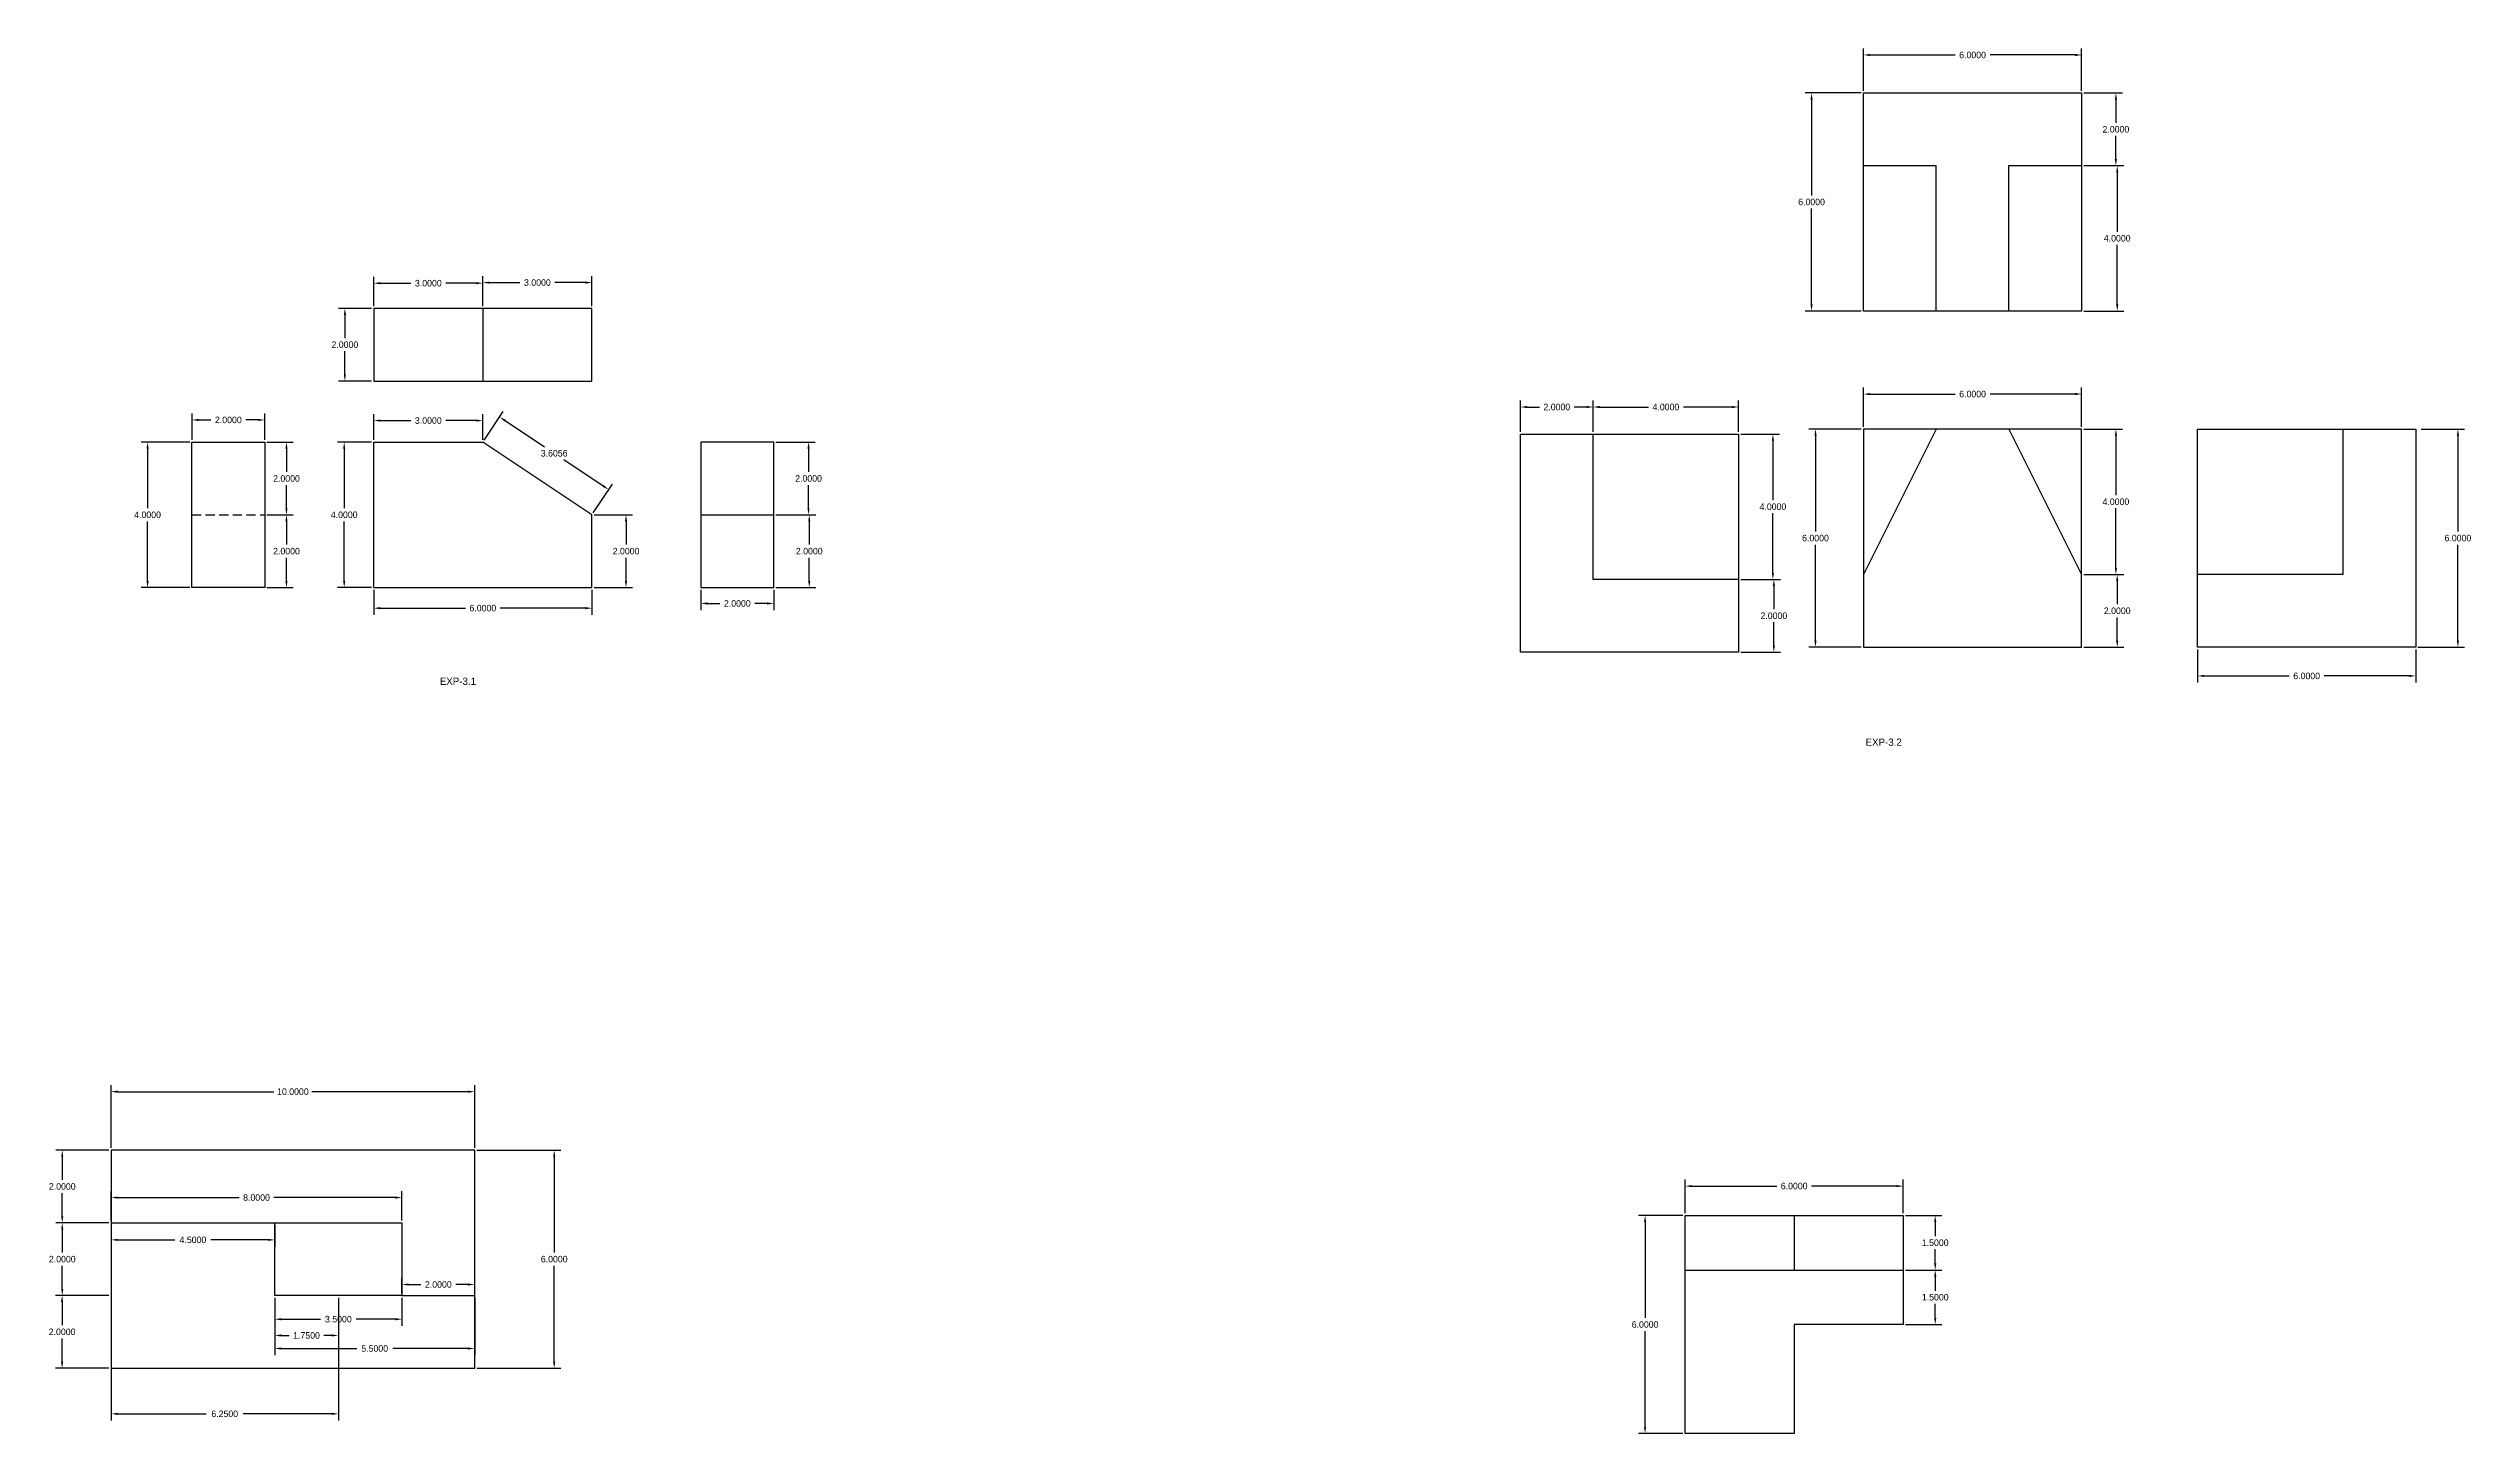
# Model space of a CAD drawing. Header units: inches. Extents: x 42.3 to 120.2, y -48.5 to 33.7.
# Drawn here: x 53.5 to 120.2, y -4.4 to 33.7 of the extents above; entities that cross this region are included whole.
import ezdxf

# ---------------------------------------------------------------- set-up
doc = ezdxf.new("R2010")
doc.units = ezdxf.units.IN
doc.header["$MEASUREMENT"] = 0
doc.linetypes.add('HIDDEN', pattern=[0.375, 0.25, -0.125])
doc.dimstyles.get("Standard").update_dxf_attribs({"dimtxt": 0.18, "dimasz": 0.18, "dimexe": 0.18, "dimexo": 0.0625, "dimgap": 0.09, "dimtad": 0, "dimtih": 1, "dimtoh": 1, "dimdec": 4, "dimzin": 0, "dimdsep": 46, "dimtxsty": 'Standard', "dimcen": 0.09, "dimadec": 0, "dimazin": 0, "dimtfac": 1, "dimtdec": 4, "dimtofl": 0, "dimtmove": 0, "dimatfit": 3, "dimfxl": 1, "dimtolj": 1, "dimtzin": 0, "dimarcsym": 0})

# ---------------------------------------------------------------- blocks, each defined once
blk = doc.blocks.new('*D1')
at = {"color": 0, "lineweight": -2}
for p, q in [((62.449, 18.826), (62.449, 18.14)), ((68.449, 18.826), (68.449, 18.14)), ((62.629, 18.32), (64.969, 18.32)), ((68.269, 18.32), (65.929, 18.32))]:
    blk.add_line(p, q, dxfattribs=at)
at = {"color": 0}
for points in [[(62.629, 18.35), (62.629, 18.29), (62.449, 18.32)], [(68.269, 18.35), (68.269, 18.29), (68.449, 18.32)]]:
    blk.add_solid(points, dxfattribs=at)
at = {"layer": 'Defpoints', "color": 0}
for p in [(62.449, 18.888), (68.449, 18.888), (68.449, 18.32)]:
    blk.add_point(p, dxfattribs=at)
at = {"color": 0, "insert": (65.449, 18.32), "char_height": 0.18, "attachment_point": 5}
blk.add_mtext('\\A1;6.0000', dxfattribs=at)
blk = doc.blocks.new('*D2')
at = {"color": 0, "lineweight": -2}
for p, q in [((62.386, 22.888), (61.455, 22.888)), ((61.635, 22.708), (61.635, 21.068)), ((61.635, 19.068), (61.635, 20.708)), ((62.386, 18.888), (61.455, 18.888))]:
    blk.add_line(p, q, dxfattribs=at)
at = {"color": 0}
for points in [[(61.605, 22.708), (61.665, 22.708), (61.635, 22.888)], [(61.605, 19.068), (61.665, 19.068), (61.635, 18.888)]]:
    blk.add_solid(points, dxfattribs=at)
at = {"layer": 'Defpoints', "color": 0}
for p in [(62.449, 22.888), (61.635, 18.888), (62.449, 18.888)]:
    blk.add_point(p, dxfattribs=at)
at = {"color": 0, "insert": (61.635, 20.888), "char_height": 0.18, "attachment_point": 5}
blk.add_mtext('\\A1;4.0000', dxfattribs=at)
blk = doc.blocks.new('*D3')
at = {"color": 0, "lineweight": -2}
for p, q in [((73.511, 22.888), (74.588, 22.888)), ((74.408, 22.708), (74.408, 22.068)), ((74.408, 21.068), (74.408, 21.708)), ((73.511, 20.888), (74.588, 20.888))]:
    blk.add_line(p, q, dxfattribs=at)
at = {"color": 0}
for points in [[(74.378, 22.708), (74.438, 22.708), (74.408, 22.888)], [(74.378, 21.068), (74.438, 21.068), (74.408, 20.888)]]:
    blk.add_solid(points, dxfattribs=at)
at = {"layer": 'Defpoints', "color": 0}
for p in [(73.449, 22.888), (73.449, 20.888), (74.408, 20.888)]:
    blk.add_point(p, dxfattribs=at)
at = {"color": 0, "insert": (74.408, 21.888), "char_height": 0.18, "attachment_point": 5}
blk.add_mtext('\\A1;2.0000', dxfattribs=at)
blk = doc.blocks.new('*D4')
at = {"color": 0, "lineweight": -2}
for p, q in [((73.511, 20.888), (74.607, 20.888)), ((74.427, 20.708), (74.427, 20.068)), ((74.427, 19.068), (74.427, 19.708)), ((73.511, 18.888), (74.607, 18.888))]:
    blk.add_line(p, q, dxfattribs=at)
at = {"color": 0}
for points in [[(74.397, 20.708), (74.457, 20.708), (74.427, 20.888)], [(74.397, 19.068), (74.457, 19.068), (74.427, 18.888)]]:
    blk.add_solid(points, dxfattribs=at)
at = {"layer": 'Defpoints', "color": 0}
for p in [(73.449, 20.888), (73.449, 18.888), (74.427, 18.888)]:
    blk.add_point(p, dxfattribs=at)
at = {"color": 0, "insert": (74.427, 19.888), "char_height": 0.18, "attachment_point": 5}
blk.add_mtext('\\A1;2.0000', dxfattribs=at)
blk = doc.blocks.new('*D5')
at = {"color": 0, "lineweight": -2}
for p, q in [((71.449, 18.826), (71.449, 18.269)), ((73.449, 18.826), (73.449, 18.269)), ((71.629, 18.449), (71.969, 18.449)), ((73.269, 18.449), (72.929, 18.449))]:
    blk.add_line(p, q, dxfattribs=at)
at = {"color": 0}
for points in [[(71.629, 18.479), (71.629, 18.419), (71.449, 18.449)], [(73.269, 18.479), (73.269, 18.419), (73.449, 18.449)]]:
    blk.add_solid(points, dxfattribs=at)
at = {"layer": 'Defpoints', "color": 0}
for p in [(71.449, 18.888), (73.449, 18.888), (73.449, 18.449)]:
    blk.add_point(p, dxfattribs=at)
at = {"color": 0, "insert": (72.449, 18.449), "char_height": 0.18, "attachment_point": 5}
blk.add_mtext('\\A1;2.0000', dxfattribs=at)
blk = doc.blocks.new('*D6')
at = {"color": 0, "lineweight": -2}
for p, q in [((62.449, 22.951), (62.449, 23.661)), ((62.629, 23.481), (63.469, 23.481)), ((65.269, 23.481), (64.429, 23.481)), ((65.449, 22.951), (65.449, 23.661))]:
    blk.add_line(p, q, dxfattribs=at)
at = {"color": 0}
for points in [[(62.629, 23.511), (62.629, 23.451), (62.449, 23.481)], [(65.269, 23.511), (65.269, 23.451), (65.449, 23.481)]]:
    blk.add_solid(points, dxfattribs=at)
at = {"layer": 'Defpoints', "color": 0}
for p in [(65.449, 23.481), (62.449, 22.888), (65.449, 22.888)]:
    blk.add_point(p, dxfattribs=at)
at = {"color": 0, "insert": (63.949, 23.481), "char_height": 0.18, "attachment_point": 5}
blk.add_mtext('\\A1;3.0000', dxfattribs=at)
blk = doc.blocks.new('*D7')
at = {"color": 0, "lineweight": -2}
for p, q in [((68.511, 20.888), (69.568, 20.888)), ((69.388, 20.708), (69.388, 20.068)), ((69.388, 19.068), (69.388, 19.708)), ((68.511, 18.888), (69.568, 18.888))]:
    blk.add_line(p, q, dxfattribs=at)
at = {"color": 0}
for points in [[(69.358, 20.708), (69.418, 20.708), (69.388, 20.888)], [(69.358, 19.068), (69.418, 19.068), (69.388, 18.888)]]:
    blk.add_solid(points, dxfattribs=at)
at = {"layer": 'Defpoints', "color": 0}
for p in [(68.449, 20.888), (68.449, 18.888), (69.388, 18.888)]:
    blk.add_point(p, dxfattribs=at)
at = {"color": 0, "insert": (69.388, 19.888), "char_height": 0.18, "attachment_point": 5}
blk.add_mtext('\\A1;2.0000', dxfattribs=at)
blk = doc.blocks.new('*D8')
at = {"color": 0, "lineweight": -2}
for p, q in [((62.449, 26.632), (62.449, 27.441)), ((65.449, 26.632), (65.449, 27.441)), ((62.629, 27.261), (63.469, 27.261)), ((65.269, 27.261), (64.429, 27.261))]:
    blk.add_line(p, q, dxfattribs=at)
at = {"color": 0}
for points in [[(62.629, 27.291), (62.629, 27.231), (62.449, 27.261)], [(65.269, 27.291), (65.269, 27.231), (65.449, 27.261)]]:
    blk.add_solid(points, dxfattribs=at)
at = {"layer": 'Defpoints', "color": 0}
for p in [(65.449, 27.261), (62.449, 26.569), (65.449, 26.569)]:
    blk.add_point(p, dxfattribs=at)
at = {"color": 0, "insert": (63.949, 27.261), "char_height": 0.18, "attachment_point": 5}
blk.add_mtext('\\A1;3.0000', dxfattribs=at)
blk = doc.blocks.new('*D9')
at = {"color": 0, "lineweight": -2}
for p, q in [((65.449, 26.632), (65.449, 27.459)), ((68.449, 26.632), (68.449, 27.459)), ((65.629, 27.279), (66.469, 27.279)), ((68.269, 27.279), (67.429, 27.279))]:
    blk.add_line(p, q, dxfattribs=at)
at = {"color": 0}
for points in [[(65.629, 27.309), (65.629, 27.249), (65.449, 27.279)], [(68.269, 27.309), (68.269, 27.249), (68.449, 27.279)]]:
    blk.add_solid(points, dxfattribs=at)
at = {"layer": 'Defpoints', "color": 0}
for p in [(68.449, 27.279), (65.449, 26.569), (68.449, 26.569)]:
    blk.add_point(p, dxfattribs=at)
at = {"color": 0, "insert": (66.949, 27.279), "char_height": 0.18, "attachment_point": 5}
blk.add_mtext('\\A1;3.0000', dxfattribs=at)
blk = doc.blocks.new('*D10')
at = {"color": 0, "lineweight": -2}
for p, q in [((62.386, 26.569), (61.474, 26.569)), ((61.654, 26.389), (61.654, 25.749)), ((61.654, 24.749), (61.654, 25.389)), ((62.386, 24.569), (61.474, 24.569))]:
    blk.add_line(p, q, dxfattribs=at)
at = {"color": 0}
for points in [[(61.624, 26.389), (61.684, 26.389), (61.654, 26.569)], [(61.624, 24.749), (61.684, 24.749), (61.654, 24.569)]]:
    blk.add_solid(points, dxfattribs=at)
at = {"layer": 'Defpoints', "color": 0}
for p in [(62.449, 26.569), (61.654, 24.569), (62.449, 24.569)]:
    blk.add_point(p, dxfattribs=at)
at = {"color": 0, "insert": (61.654, 25.569), "char_height": 0.18, "attachment_point": 5}
blk.add_mtext('\\A1;2.0000', dxfattribs=at)
blk = doc.blocks.new('*D11')
at = {"color": 0, "lineweight": -2}
for p, q in [((57.449, 22.951), (57.449, 23.679)), ((57.629, 23.499), (57.969, 23.499)), ((59.269, 23.499), (58.929, 23.499)), ((59.449, 22.951), (59.449, 23.679))]:
    blk.add_line(p, q, dxfattribs=at)
at = {"color": 0}
for points in [[(57.629, 23.529), (57.629, 23.469), (57.449, 23.499)], [(59.269, 23.529), (59.269, 23.469), (59.449, 23.499)]]:
    blk.add_solid(points, dxfattribs=at)
at = {"layer": 'Defpoints', "color": 0}
for p in [(59.449, 23.499), (57.449, 22.888), (59.449, 22.888)]:
    blk.add_point(p, dxfattribs=at)
at = {"color": 0, "insert": (58.449, 23.499), "char_height": 0.18, "attachment_point": 5}
blk.add_mtext('\\A1;2.0000', dxfattribs=at)
blk = doc.blocks.new('*D12')
at = {"color": 0, "lineweight": -2}
for p, q in [((57.386, 22.888), (56.047, 22.888)), ((56.227, 22.708), (56.227, 21.068)), ((56.227, 19.068), (56.227, 20.708)), ((57.386, 18.888), (56.047, 18.888))]:
    blk.add_line(p, q, dxfattribs=at)
at = {"color": 0}
for points in [[(56.197, 22.708), (56.257, 22.708), (56.227, 22.888)], [(56.197, 19.068), (56.257, 19.068), (56.227, 18.888)]]:
    blk.add_solid(points, dxfattribs=at)
at = {"layer": 'Defpoints', "color": 0}
for p in [(57.449, 22.888), (56.227, 18.888), (57.449, 18.888)]:
    blk.add_point(p, dxfattribs=at)
at = {"color": 0, "insert": (56.227, 20.888), "char_height": 0.18, "attachment_point": 5}
blk.add_mtext('\\A1;4.0000', dxfattribs=at)
blk = doc.blocks.new('*D13')
at = {"color": 0, "lineweight": -2}
for p, q in [((59.511, 22.888), (60.228, 22.888)), ((60.048, 22.708), (60.048, 22.068)), ((60.048, 21.068), (60.048, 21.708)), ((59.511, 20.888), (60.228, 20.888))]:
    blk.add_line(p, q, dxfattribs=at)
at = {"color": 0}
for points in [[(60.018, 22.708), (60.078, 22.708), (60.048, 22.888)], [(60.018, 21.068), (60.078, 21.068), (60.048, 20.888)]]:
    blk.add_solid(points, dxfattribs=at)
at = {"layer": 'Defpoints', "color": 0}
for p in [(59.449, 22.888), (59.449, 20.888), (60.048, 20.888)]:
    blk.add_point(p, dxfattribs=at)
at = {"color": 0, "insert": (60.048, 21.888), "char_height": 0.18, "attachment_point": 5}
blk.add_mtext('\\A1;2.0000', dxfattribs=at)
blk = doc.blocks.new('*D14')
at = {"color": 0, "lineweight": -2}
for p, q in [((59.511, 20.888), (60.228, 20.888)), ((60.048, 20.708), (60.048, 20.068)), ((60.048, 19.068), (60.048, 19.708)), ((59.511, 18.888), (60.228, 18.888))]:
    blk.add_line(p, q, dxfattribs=at)
at = {"color": 0}
for points in [[(60.018, 20.708), (60.078, 20.708), (60.048, 20.888)], [(60.018, 19.068), (60.078, 19.068), (60.048, 18.888)]]:
    blk.add_solid(points, dxfattribs=at)
at = {"layer": 'Defpoints', "color": 0}
for p in [(59.449, 20.888), (59.449, 18.888), (60.048, 18.888)]:
    blk.add_point(p, dxfattribs=at)
at = {"color": 0, "insert": (60.048, 19.888), "char_height": 0.18, "attachment_point": 5}
blk.add_mtext('\\A1;2.0000', dxfattribs=at)
blk = doc.blocks.new('*D15')
at = {"color": 0, "lineweight": -2}
for p, q in [((103.426, 23.31), (103.426, 24.391)), ((103.606, 24.211), (105.946, 24.211)), ((109.246, 24.211), (106.906, 24.211)), ((109.426, 23.31), (109.426, 24.391))]:
    blk.add_line(p, q, dxfattribs=at)
at = {"color": 0}
for points in [[(103.606, 24.241), (103.606, 24.181), (103.426, 24.211)], [(109.246, 24.241), (109.246, 24.181), (109.426, 24.211)]]:
    blk.add_solid(points, dxfattribs=at)
at = {"layer": 'Defpoints', "color": 0}
for p in [(109.426, 24.211), (103.426, 23.247), (109.426, 23.247)]:
    blk.add_point(p, dxfattribs=at)
at = {"color": 0, "insert": (106.426, 24.211), "char_height": 0.18, "attachment_point": 5}
blk.add_mtext('\\A1;6.0000', dxfattribs=at)
blk = doc.blocks.new('*D16')
at = {"color": 0, "lineweight": -2}
for p, q in [((103.364, 23.247), (101.925, 23.247)), ((102.105, 23.067), (102.105, 20.427)), ((102.105, 17.427), (102.105, 20.067)), ((103.364, 17.247), (101.925, 17.247))]:
    blk.add_line(p, q, dxfattribs=at)
at = {"color": 0}
for points in [[(102.075, 23.067), (102.135, 23.067), (102.105, 23.247)], [(102.075, 17.427), (102.135, 17.427), (102.105, 17.247)]]:
    blk.add_solid(points, dxfattribs=at)
at = {"layer": 'Defpoints', "color": 0}
for p in [(103.426, 23.247), (102.105, 17.247), (103.426, 17.247)]:
    blk.add_point(p, dxfattribs=at)
at = {"color": 0, "insert": (102.105, 20.247), "char_height": 0.18, "attachment_point": 5}
blk.add_mtext('\\A1;6.0000', dxfattribs=at)
blk = doc.blocks.new('*D17')
at = {"color": 0, "lineweight": -2}
for p, q in [((109.489, 23.247), (110.548, 23.247)), ((110.368, 23.067), (110.368, 21.427)), ((110.368, 19.427), (110.368, 21.067)), ((109.489, 19.247), (110.548, 19.247))]:
    blk.add_line(p, q, dxfattribs=at)
at = {"color": 0}
for points in [[(110.338, 23.067), (110.398, 23.067), (110.368, 23.247)], [(110.338, 19.427), (110.398, 19.427), (110.368, 19.247)]]:
    blk.add_solid(points, dxfattribs=at)
at = {"layer": 'Defpoints', "color": 0}
for p in [(109.426, 23.247), (109.426, 19.247), (110.368, 19.247)]:
    blk.add_point(p, dxfattribs=at)
at = {"color": 0, "insert": (110.368, 21.247), "char_height": 0.18, "attachment_point": 5}
blk.add_mtext('\\A1;4.0000', dxfattribs=at)
blk = doc.blocks.new('*D18')
at = {"color": 0, "lineweight": -2}
for p, q in [((109.489, 19.247), (110.584, 19.247)), ((110.404, 19.067), (110.404, 18.427)), ((110.404, 17.427), (110.404, 18.067)), ((109.489, 17.247), (110.584, 17.247))]:
    blk.add_line(p, q, dxfattribs=at)
at = {"color": 0}
for points in [[(110.374, 19.067), (110.434, 19.067), (110.404, 19.247)], [(110.374, 17.427), (110.434, 17.427), (110.404, 17.247)]]:
    blk.add_solid(points, dxfattribs=at)
at = {"layer": 'Defpoints', "color": 0}
for p in [(109.426, 19.247), (109.426, 17.247), (110.404, 17.247)]:
    blk.add_point(p, dxfattribs=at)
at = {"color": 0, "insert": (110.404, 18.247), "char_height": 0.18, "attachment_point": 5}
blk.add_mtext('\\A1;2.0000', dxfattribs=at)
blk = doc.blocks.new('*D19')
at = {"color": 0, "lineweight": -2}
for p, q in [((93.99, 23.172), (93.99, 24.034)), ((95.99, 23.172), (95.99, 24.034)), ((94.17, 23.854), (94.51, 23.854)), ((95.81, 23.854), (95.47, 23.854))]:
    blk.add_line(p, q, dxfattribs=at)
at = {"color": 0}
for points in [[(94.17, 23.884), (94.17, 23.824), (93.99, 23.854)], [(95.81, 23.884), (95.81, 23.824), (95.99, 23.854)]]:
    blk.add_solid(points, dxfattribs=at)
at = {"layer": 'Defpoints', "color": 0}
for p in [(95.99, 23.854), (93.99, 23.11), (95.99, 23.11)]:
    blk.add_point(p, dxfattribs=at)
at = {"color": 0, "insert": (94.99, 23.854), "char_height": 0.18, "attachment_point": 5}
blk.add_mtext('\\A1;2.0000', dxfattribs=at)
blk = doc.blocks.new('*D20')
at = {"color": 0, "lineweight": -2}
for p, q in [((95.99, 23.172), (95.99, 24.034)), ((99.99, 23.172), (99.99, 24.034)), ((96.17, 23.854), (97.51, 23.854)), ((99.81, 23.854), (98.47, 23.854))]:
    blk.add_line(p, q, dxfattribs=at)
at = {"color": 0}
for points in [[(96.17, 23.884), (96.17, 23.824), (95.99, 23.854)], [(99.81, 23.884), (99.81, 23.824), (99.99, 23.854)]]:
    blk.add_solid(points, dxfattribs=at)
at = {"layer": 'Defpoints', "color": 0}
for p in [(99.99, 23.854), (95.99, 23.11), (99.99, 23.11)]:
    blk.add_point(p, dxfattribs=at)
at = {"color": 0, "insert": (97.99, 23.854), "char_height": 0.18, "attachment_point": 5}
blk.add_mtext('\\A1;4.0000', dxfattribs=at)
blk = doc.blocks.new('*D21')
at = {"color": 0, "lineweight": -2}
for p, q in [((100.052, 19.11), (101.14, 19.11)), ((100.96, 18.93), (100.96, 18.29)), ((100.96, 17.29), (100.96, 17.93)), ((100.052, 17.11), (101.14, 17.11))]:
    blk.add_line(p, q, dxfattribs=at)
at = {"color": 0}
for points in [[(100.93, 18.93), (100.99, 18.93), (100.96, 19.11)], [(100.93, 17.29), (100.99, 17.29), (100.96, 17.11)]]:
    blk.add_solid(points, dxfattribs=at)
at = {"layer": 'Defpoints', "color": 0}
for p in [(99.99, 19.11), (100.96, 19.11), (99.99, 17.11)]:
    blk.add_point(p, dxfattribs=at)
at = {"color": 0, "insert": (100.96, 18.11), "char_height": 0.18, "attachment_point": 5}
blk.add_mtext('\\A1;2.0000', dxfattribs=at)
blk = doc.blocks.new('*D22')
at = {"color": 0, "lineweight": -2}
for p, q in [((100.052, 23.11), (101.114, 23.11)), ((100.934, 22.93), (100.934, 21.29)), ((100.934, 19.29), (100.934, 20.93)), ((100.052, 19.11), (101.114, 19.11))]:
    blk.add_line(p, q, dxfattribs=at)
at = {"color": 0}
for points in [[(100.904, 22.93), (100.964, 22.93), (100.934, 23.11)], [(100.904, 19.29), (100.964, 19.29), (100.934, 19.11)]]:
    blk.add_solid(points, dxfattribs=at)
at = {"layer": 'Defpoints', "color": 0}
for p in [(99.99, 23.11), (99.99, 19.11), (100.934, 19.11)]:
    blk.add_point(p, dxfattribs=at)
at = {"color": 0, "insert": (100.934, 21.11), "char_height": 0.18, "attachment_point": 5}
blk.add_mtext('\\A1;4.0000', dxfattribs=at)
blk = doc.blocks.new('*D23')
at = {"color": 0, "lineweight": -2}
for p, q in [((112.615, 17.185), (112.615, 16.275)), ((118.615, 17.185), (118.615, 16.275)), ((112.795, 16.455), (115.135, 16.455)), ((118.435, 16.455), (116.095, 16.455))]:
    blk.add_line(p, q, dxfattribs=at)
at = {"color": 0}
for points in [[(112.795, 16.485), (112.795, 16.425), (112.615, 16.455)], [(118.435, 16.485), (118.435, 16.425), (118.615, 16.455)]]:
    blk.add_solid(points, dxfattribs=at)
at = {"layer": 'Defpoints', "color": 0}
for p in [(112.615, 17.247), (118.615, 17.247), (118.615, 16.455)]:
    blk.add_point(p, dxfattribs=at)
at = {"color": 0, "insert": (115.615, 16.455), "char_height": 0.18, "attachment_point": 5}
blk.add_mtext('\\A1;6.0000', dxfattribs=at)
blk = doc.blocks.new('*D24')
at = {"color": 0, "lineweight": -2}
for p, q in [((118.765, 23.247), (119.955, 23.247)), ((119.775, 23.067), (119.775, 20.427)), ((119.775, 17.427), (119.775, 20.067)), ((118.677, 17.247), (119.955, 17.247))]:
    blk.add_line(p, q, dxfattribs=at)
at = {"color": 0}
for points in [[(119.745, 23.067), (119.805, 23.067), (119.775, 23.247)], [(119.745, 17.427), (119.805, 17.427), (119.775, 17.247)]]:
    blk.add_solid(points, dxfattribs=at)
at = {"layer": 'Defpoints', "color": 0}
for p in [(118.702, 23.247), (118.615, 17.247), (119.775, 17.247)]:
    blk.add_point(p, dxfattribs=at)
at = {"color": 0, "insert": (119.775, 20.247), "char_height": 0.18, "attachment_point": 5}
blk.add_mtext('\\A1;6.0000', dxfattribs=at)
blk = doc.blocks.new('*D25')
at = {"color": 0, "lineweight": -2}
for p, q in [((103.426, 32.559), (103.426, 33.721)), ((103.606, 33.541), (105.946, 33.541)), ((109.246, 33.541), (106.906, 33.541)), ((109.426, 32.559), (109.426, 33.721))]:
    blk.add_line(p, q, dxfattribs=at)
at = {"color": 0}
for points in [[(103.606, 33.571), (103.606, 33.511), (103.426, 33.541)], [(109.246, 33.571), (109.246, 33.511), (109.426, 33.541)]]:
    blk.add_solid(points, dxfattribs=at)
at = {"layer": 'Defpoints', "color": 0}
for p in [(109.426, 33.541), (103.426, 32.496), (109.426, 32.496)]:
    blk.add_point(p, dxfattribs=at)
at = {"color": 0, "insert": (106.426, 33.541), "char_height": 0.18, "attachment_point": 5}
blk.add_mtext('\\A1;6.0000', dxfattribs=at)
blk = doc.blocks.new('*D26')
at = {"color": 0, "lineweight": -2}
for p, q in [((109.489, 32.496), (110.548, 32.496)), ((110.368, 32.316), (110.368, 31.676)), ((110.368, 30.676), (110.368, 31.316)), ((109.489, 30.496), (110.548, 30.496))]:
    blk.add_line(p, q, dxfattribs=at)
at = {"color": 0}
for points in [[(110.338, 32.316), (110.398, 32.316), (110.368, 32.496)], [(110.338, 30.676), (110.398, 30.676), (110.368, 30.496)]]:
    blk.add_solid(points, dxfattribs=at)
at = {"layer": 'Defpoints', "color": 0}
for p in [(109.426, 32.496), (109.426, 30.496), (110.368, 30.496)]:
    blk.add_point(p, dxfattribs=at)
at = {"color": 0, "insert": (110.368, 31.496), "char_height": 0.18, "attachment_point": 5}
blk.add_mtext('\\A1;2.0000', dxfattribs=at)
blk = doc.blocks.new('*D27')
at = {"color": 0, "lineweight": -2}
for p, q in [((109.551, 30.496), (110.584, 30.496)), ((110.404, 30.316), (110.404, 28.676)), ((110.404, 26.676), (110.404, 28.316)), ((109.489, 26.496), (110.584, 26.496))]:
    blk.add_line(p, q, dxfattribs=at)
at = {"color": 0}
for points in [[(110.374, 30.316), (110.434, 30.316), (110.404, 30.496)], [(110.374, 26.676), (110.434, 26.676), (110.404, 26.496)]]:
    blk.add_solid(points, dxfattribs=at)
at = {"layer": 'Defpoints', "color": 0}
for p in [(109.489, 30.496), (109.426, 26.496), (110.404, 26.496)]:
    blk.add_point(p, dxfattribs=at)
at = {"color": 0, "insert": (110.404, 28.496), "char_height": 0.18, "attachment_point": 5}
blk.add_mtext('\\A1;4.0000', dxfattribs=at)
blk = doc.blocks.new('*D28')
at = {"color": 0, "lineweight": -2}
for p, q in [((103.364, 32.496), (101.817, 32.496)), ((101.997, 32.316), (101.997, 29.676)), ((101.997, 26.676), (101.997, 29.316)), ((103.364, 26.496), (101.817, 26.496))]:
    blk.add_line(p, q, dxfattribs=at)
at = {"color": 0}
for points in [[(101.967, 32.316), (102.027, 32.316), (101.997, 32.496)], [(101.967, 26.676), (102.027, 26.676), (101.997, 26.496)]]:
    blk.add_solid(points, dxfattribs=at)
at = {"layer": 'Defpoints', "color": 0}
for p in [(103.426, 32.496), (101.997, 26.496), (103.426, 26.496)]:
    blk.add_point(p, dxfattribs=at)
at = {"color": 0, "insert": (101.997, 29.496), "char_height": 0.18, "attachment_point": 5}
blk.add_mtext('\\A1;6.0000', dxfattribs=at)
blk = doc.blocks.new('*D29')
at = {"color": 0, "lineweight": -2}
for p, q in [((65.484, 22.94), (66.011, 23.731)), ((66.06, 23.481), (67.141, 22.761)), ((68.761, 21.681), (67.681, 22.401)), ((68.484, 20.94), (69.011, 21.731))]:
    blk.add_line(p, q, dxfattribs=at)
at = {"color": 0}
for points in [[(66.077, 23.506), (66.044, 23.456), (65.911, 23.581)], [(68.778, 21.706), (68.744, 21.656), (68.911, 21.581)]]:
    blk.add_solid(points, dxfattribs=at)
at = {"layer": 'Defpoints', "color": 0}
for p in [(65.449, 22.888), (68.911, 21.581), (68.449, 20.888)]:
    blk.add_point(p, dxfattribs=at)
at = {"color": 0, "insert": (67.411, 22.581), "char_height": 0.18, "attachment_point": 5}
blk.add_mtext('\\A1;3.6056', dxfattribs=at)
blk = doc.blocks.new('*D38')
at = {"color": 0, "lineweight": -2}
for p, q in [((98.519, 1.671), (98.519, 2.598)), ((98.699, 2.418), (101.039, 2.418)), ((104.339, 2.418), (101.999, 2.418)), ((104.519, 1.671), (104.519, 2.598))]:
    blk.add_line(p, q, dxfattribs=at)
at = {"color": 0}
for points in [[(98.699, 2.448), (98.699, 2.388), (98.519, 2.418)], [(104.339, 2.448), (104.339, 2.388), (104.519, 2.418)]]:
    blk.add_solid(points, dxfattribs=at)
at = {"layer": 'Defpoints', "color": 0}
for p in [(104.519, 2.418), (98.519, 1.609), (104.519, 1.609)]:
    blk.add_point(p, dxfattribs=at)
at = {"color": 0, "insert": (101.519, 2.418), "char_height": 0.18, "attachment_point": 5}
blk.add_mtext('\\A1;6.0000', dxfattribs=at)
blk = doc.blocks.new('*D39')
at = {"color": 0, "lineweight": -2}
for p, q in [((98.456, 1.609), (97.238, 1.609)), ((97.418, 1.429), (97.418, -1.211)), ((97.418, -4.211), (97.418, -1.571)), ((98.456, -4.391), (97.238, -4.391))]:
    blk.add_line(p, q, dxfattribs=at)
at = {"color": 0}
for points in [[(97.388, 1.429), (97.448, 1.429), (97.418, 1.609)], [(97.388, -4.211), (97.448, -4.211), (97.418, -4.391)]]:
    blk.add_solid(points, dxfattribs=at)
at = {"layer": 'Defpoints', "color": 0}
for p in [(98.519, 1.609), (97.418, -4.391), (98.519, -4.391)]:
    blk.add_point(p, dxfattribs=at)
at = {"color": 0, "insert": (97.418, -1.391), "char_height": 0.18, "attachment_point": 5}
blk.add_mtext('\\A1;6.0000', dxfattribs=at)
blk = doc.blocks.new('*D40')
at = {"color": 0, "lineweight": -2}
for p, q in [((104.581, 1.609), (105.578, 1.609)), ((105.398, 1.429), (105.398, 1.039)), ((105.398, 0.289), (105.398, 0.679)), ((104.581, 0.109), (105.578, 0.109))]:
    blk.add_line(p, q, dxfattribs=at)
at = {"color": 0}
for points in [[(105.368, 1.429), (105.428, 1.429), (105.398, 1.609)], [(105.368, 0.289), (105.428, 0.289), (105.398, 0.109)]]:
    blk.add_solid(points, dxfattribs=at)
at = {"layer": 'Defpoints', "color": 0}
for p in [(104.519, 1.609), (104.519, 0.109), (105.398, 0.109)]:
    blk.add_point(p, dxfattribs=at)
at = {"color": 0, "insert": (105.398, 0.859), "char_height": 0.18, "attachment_point": 5}
blk.add_mtext('\\A1;1.5000', dxfattribs=at)
blk = doc.blocks.new('*D41')
at = {"color": 0, "lineweight": -2}
for p, q in [((104.581, 0.109), (105.579, 0.109)), ((105.399, -0.071), (105.399, -0.461)), ((105.399, -1.211), (105.399, -0.821)), ((104.581, -1.391), (105.579, -1.391))]:
    blk.add_line(p, q, dxfattribs=at)
at = {"color": 0}
for points in [[(105.369, -0.071), (105.429, -0.071), (105.399, 0.109)], [(105.369, -1.211), (105.429, -1.211), (105.399, -1.391)]]:
    blk.add_solid(points, dxfattribs=at)
at = {"layer": 'Defpoints', "color": 0}
for p in [(104.519, 0.109), (104.519, -1.391), (105.399, -1.391)]:
    blk.add_point(p, dxfattribs=at)
at = {"color": 0, "insert": (105.399, -0.641), "char_height": 0.18, "attachment_point": 5}
blk.add_mtext('\\A1;1.5000', dxfattribs=at)
blk = doc.blocks.new('*D58')
at = {"color": 0, "lineweight": -2}
for p, q in [((59.724, -0.655), (59.724, -1.425)), ((63.224, -0.655), (63.224, -1.425)), ((59.904, -1.245), (60.979, -1.245)), ((63.044, -1.245), (61.969, -1.245))]:
    blk.add_line(p, q, dxfattribs=at)
at = {"color": 0}
for points in [[(59.904, -1.215), (59.904, -1.275), (59.724, -1.245)], [(63.044, -1.215), (63.044, -1.275), (63.224, -1.245)]]:
    blk.add_solid(points, dxfattribs=at)
at = {"layer": 'Defpoints', "color": 0}
for p in [(59.724, -0.593), (63.224, -0.593), (63.224, -1.245)]:
    blk.add_point(p, dxfattribs=at)
at = {"color": 0, "insert": (61.474, -1.245), "char_height": 0.18, "attachment_point": 5}
blk.add_mtext('\\A1;3.5000', dxfattribs=at)
blk = doc.blocks.new('*D59')
at = {"color": 0, "lineweight": -2}
for p, q in [((55.224, -0.655), (55.224, -4.029)), ((61.474, -0.655), (61.474, -4.029)), ((55.404, -3.849), (57.839, -3.849)), ((61.294, -3.849), (58.859, -3.849))]:
    blk.add_line(p, q, dxfattribs=at)
at = {"color": 0}
for points in [[(55.404, -3.819), (55.404, -3.879), (55.224, -3.849)], [(61.294, -3.819), (61.294, -3.879), (61.474, -3.849)]]:
    blk.add_solid(points, dxfattribs=at)
at = {"layer": 'Defpoints', "color": 0}
for p in [(55.224, -0.593), (61.474, -0.593), (55.224, -3.849)]:
    blk.add_point(p, dxfattribs=at)
at = {"color": 0, "insert": (58.349, -3.849), "char_height": 0.18, "attachment_point": 5}
blk.add_mtext('\\A1;6.2500', dxfattribs=at)
blk = doc.blocks.new('*D60')
at = {"color": 0, "lineweight": -2}
for p, q in [((59.724, -0.655), (59.724, -1.872)), ((61.474, -0.655), (61.474, -1.872)), ((59.904, -1.692), (60.119, -1.692)), ((61.294, -1.692), (61.079, -1.692))]:
    blk.add_line(p, q, dxfattribs=at)
at = {"color": 0}
for points in [[(59.904, -1.662), (59.904, -1.722), (59.724, -1.692)], [(61.294, -1.662), (61.294, -1.722), (61.474, -1.692)]]:
    blk.add_solid(points, dxfattribs=at)
at = {"layer": 'Defpoints', "color": 0}
for p in [(59.724, -0.593), (61.474, -0.593), (61.474, -1.692)]:
    blk.add_point(p, dxfattribs=at)
at = {"color": 0, "insert": (60.599, -1.692), "char_height": 0.18, "attachment_point": 5}
blk.add_mtext('\\A1;1.7500', dxfattribs=at)
blk = doc.blocks.new('*D61')
at = {"color": 0, "lineweight": -2}
for p, q in [((55.224, 3.47), (55.224, 5.196)), ((55.404, 5.016), (59.699, 5.016)), ((65.044, 5.016), (60.749, 5.016)), ((65.224, 3.47), (65.224, 5.196))]:
    blk.add_line(p, q, dxfattribs=at)
at = {"color": 0}
for points in [[(55.404, 5.046), (55.404, 4.986), (55.224, 5.016)], [(65.044, 5.046), (65.044, 4.986), (65.224, 5.016)]]:
    blk.add_solid(points, dxfattribs=at)
at = {"layer": 'Defpoints', "color": 0}
for p in [(65.224, 5.016), (55.224, 3.407), (65.224, 3.407)]:
    blk.add_point(p, dxfattribs=at)
at = {"color": 0, "insert": (60.224, 5.016), "char_height": 0.18, "attachment_point": 5}
blk.add_mtext('\\A1;10.0000', dxfattribs=at)
blk = doc.blocks.new('*D62')
at = {"color": 0, "lineweight": -2}
for p, q in [((65.287, 3.407), (67.592, 3.407)), ((67.412, 3.227), (67.412, 0.587)), ((67.412, -2.413), (67.412, 0.227)), ((65.287, -2.593), (67.592, -2.593))]:
    blk.add_line(p, q, dxfattribs=at)
at = {"color": 0}
for points in [[(67.382, 3.227), (67.442, 3.227), (67.412, 3.407)], [(67.382, -2.413), (67.442, -2.413), (67.412, -2.593)]]:
    blk.add_solid(points, dxfattribs=at)
at = {"layer": 'Defpoints', "color": 0}
for p in [(65.224, 3.407), (65.224, -2.593), (67.412, -2.593)]:
    blk.add_point(p, dxfattribs=at)
at = {"color": 0, "insert": (67.412, 0.407), "char_height": 0.18, "attachment_point": 5}
blk.add_mtext('\\A1;6.0000', dxfattribs=at)
blk = doc.blocks.new('*D63')
at = {"color": 0, "lineweight": -2}
for p, q in [((55.224, 1.47), (55.224, 2.282)), ((55.404, 2.102), (58.744, 2.102)), ((63.044, 2.102), (59.704, 2.102)), ((63.224, 1.47), (63.224, 2.282))]:
    blk.add_line(p, q, dxfattribs=at)
at = {"color": 0}
for points in [[(55.404, 2.132), (55.404, 2.072), (55.224, 2.102)], [(63.044, 2.132), (63.044, 2.072), (63.224, 2.102)]]:
    blk.add_solid(points, dxfattribs=at)
at = {"layer": 'Defpoints', "color": 0}
for p in [(63.224, 2.102), (55.224, 1.407), (63.224, 1.407)]:
    blk.add_point(p, dxfattribs=at)
at = {"color": 0, "insert": (59.224, 2.102), "char_height": 0.18, "attachment_point": 5}
blk.add_mtext('\\A1;8.0000', dxfattribs=at)
blk = doc.blocks.new('*D64')
at = {"color": 0, "lineweight": -2}
for p, q in [((55.162, 3.407), (53.7, 3.407)), ((53.88, 3.227), (53.88, 2.587)), ((53.88, 1.587), (53.88, 2.227)), ((55.162, 1.407), (53.7, 1.407))]:
    blk.add_line(p, q, dxfattribs=at)
at = {"color": 0}
for points in [[(53.85, 3.227), (53.91, 3.227), (53.88, 3.407)], [(53.85, 1.587), (53.91, 1.587), (53.88, 1.407)]]:
    blk.add_solid(points, dxfattribs=at)
at = {"layer": 'Defpoints', "color": 0}
for p in [(55.224, 3.407), (53.88, 1.407), (55.224, 1.407)]:
    blk.add_point(p, dxfattribs=at)
at = {"color": 0, "insert": (53.88, 2.407), "char_height": 0.18, "attachment_point": 5}
blk.add_mtext('\\A1;2.0000', dxfattribs=at)
blk = doc.blocks.new('*D65')
at = {"color": 0, "lineweight": -2}
for p, q in [((55.162, 1.407), (53.7, 1.407)), ((53.88, 1.227), (53.88, 0.587)), ((53.88, -0.413), (53.88, 0.227)), ((55.162, -0.593), (53.7, -0.593))]:
    blk.add_line(p, q, dxfattribs=at)
at = {"color": 0}
for points in [[(53.85, 1.227), (53.91, 1.227), (53.88, 1.407)], [(53.85, -0.413), (53.91, -0.413), (53.88, -0.593)]]:
    blk.add_solid(points, dxfattribs=at)
at = {"layer": 'Defpoints', "color": 0}
for p in [(55.224, 1.407), (53.88, -0.593), (55.224, -0.593)]:
    blk.add_point(p, dxfattribs=at)
at = {"color": 0, "insert": (53.88, 0.407), "char_height": 0.18, "attachment_point": 5}
blk.add_mtext('\\A1;2.0000', dxfattribs=at)
blk = doc.blocks.new('*D67')
at = {"color": 0, "lineweight": -2}
for p, q in [((59.724, -0.655), (59.724, -2.231)), ((65.224, -0.655), (65.224, -2.231)), ((59.904, -2.051), (61.979, -2.051)), ((65.044, -2.051), (62.969, -2.051))]:
    blk.add_line(p, q, dxfattribs=at)
at = {"color": 0}
for points in [[(59.904, -2.021), (59.904, -2.081), (59.724, -2.051)], [(65.044, -2.021), (65.044, -2.081), (65.224, -2.051)]]:
    blk.add_solid(points, dxfattribs=at)
at = {"layer": 'Defpoints', "color": 0}
for p in [(59.724, -0.593), (65.224, -0.593), (65.224, -2.051)]:
    blk.add_point(p, dxfattribs=at)
at = {"color": 0, "insert": (62.474, -2.051), "char_height": 0.18, "attachment_point": 5}
blk.add_mtext('\\A1;5.5000', dxfattribs=at)
blk = doc.blocks.new('*D68')
at = {"color": 0, "lineweight": -2}
for p, q in [((63.224, -0.53), (63.224, -0.11)), ((63.404, -0.29), (63.744, -0.29)), ((65.044, -0.29), (64.704, -0.29)), ((65.224, -0.53), (65.224, -0.11))]:
    blk.add_line(p, q, dxfattribs=at)
at = {"color": 0}
for points in [[(63.404, -0.26), (63.404, -0.32), (63.224, -0.29)], [(65.044, -0.26), (65.044, -0.32), (65.224, -0.29)]]:
    blk.add_solid(points, dxfattribs=at)
at = {"layer": 'Defpoints', "color": 0}
for p in [(63.224, -0.593), (65.224, -0.29), (65.224, -0.593)]:
    blk.add_point(p, dxfattribs=at)
at = {"color": 0, "insert": (64.224, -0.29), "char_height": 0.18, "attachment_point": 5}
blk.add_mtext('\\A1;2.0000', dxfattribs=at)
blk = doc.blocks.new('*D69')
at = {"color": 0, "lineweight": -2}
for p, q in [((55.224, 1.345), (55.224, 0.758)), ((59.724, 1.345), (59.724, 0.758)), ((55.404, 0.938), (56.979, 0.938)), ((59.544, 0.938), (57.969, 0.938))]:
    blk.add_line(p, q, dxfattribs=at)
at = {"color": 0}
for points in [[(55.404, 0.968), (55.404, 0.908), (55.224, 0.938)], [(59.544, 0.968), (59.544, 0.908), (59.724, 0.938)]]:
    blk.add_solid(points, dxfattribs=at)
at = {"layer": 'Defpoints', "color": 0}
for p in [(55.224, 1.407), (59.724, 1.407), (59.724, 0.938)]:
    blk.add_point(p, dxfattribs=at)
at = {"color": 0, "insert": (57.474, 0.938), "char_height": 0.18, "attachment_point": 5}
blk.add_mtext('\\A1;4.5000', dxfattribs=at)
blk = doc.blocks.new('*D87')
at = {"color": 0, "lineweight": -2}
for p, q in [((55.162, -0.593), (53.696, -0.593)), ((53.876, -0.773), (53.876, -1.413)), ((53.876, -2.413), (53.876, -1.773)), ((55.162, -2.593), (53.696, -2.593))]:
    blk.add_line(p, q, dxfattribs=at)
at = {"color": 0}
for points in [[(53.846, -0.773), (53.906, -0.773), (53.876, -0.593)], [(53.846, -2.413), (53.906, -2.413), (53.876, -2.593)]]:
    blk.add_solid(points, dxfattribs=at)
at = {"layer": 'Defpoints', "color": 0}
for p in [(55.224, -0.593), (53.876, -2.593), (55.224, -2.593)]:
    blk.add_point(p, dxfattribs=at)
at = {"color": 0, "insert": (53.876, -1.593), "char_height": 0.18, "attachment_point": 5}
blk.add_mtext('\\A1;2.0000', dxfattribs=at)

msp = doc.modelspace()

# ---------------------------------------------------------------- linework, layer by layer
for p, q in [((103.4261, 30.49645), (103.4261, 32.49645)), ((103.4261, 32.49645), (109.4261, 32.49645)), ((109.4261, 32.49645), (109.4261, 30.49645)), ((103.4261, 26.49645), (103.4261, 30.49645)), ((103.4261, 30.49645), (105.4261, 30.49645)), ((105.4261, 26.49645), (105.4261, 30.49645)), ((107.4261, 26.49645), (107.4261, 30.49645)), ((107.4261, 30.49645), (109.4261, 30.49645)), ((109.4261, 30.49645), (109.4261, 26.49645)), ((65.44888, 26.56905), (62.44888, 26.56905)), ((62.44888, 26.56905), (62.44888, 24.56905)), ((68.44888, 26.56905), (65.44888, 26.56905)), ((65.44888, 26.56905), (65.44888, 24.56905)), ((68.44888, 24.56905), (68.44888, 26.56905)), ((105.4261, 26.49645), (103.4261, 26.49645)), ((107.4261, 26.49645), (105.4261, 26.49645)), ((109.4261, 26.49645), (107.4261, 26.49645)), ((62.44888, 24.56905), (65.44888, 24.56905)), ((65.44888, 24.56905), (68.44888, 24.56905)), ((57.44888, 20.88844), (57.44888, 22.88844)), ((57.44888, 22.88844), (59.44888, 22.88844)), ((59.44888, 22.88844), (59.44888, 20.88844)), ((62.44888, 18.88844), (62.44888, 22.88844)), ((62.44888, 22.88844), (65.44888, 22.88844)), ((68.44888, 20.88844), (65.44888, 22.88844)), ((73.44888, 22.88844), (71.44888, 22.88844)), ((71.44888, 22.88844), (71.44888, 20.88844)), ((73.44888, 20.88844), (73.44888, 22.88844)), ((93.98983, 17.10986), (93.98983, 23.10986)), ((93.98983, 23.10986), (95.98983, 23.10986)), ((95.98983, 23.10986), (99.98983, 23.10986)), ((95.98983, 19.10986), (95.98983, 23.10986)), ((99.98983, 23.10986), (99.98983, 19.10986)), ((105.4261, 23.2474), (103.4261, 23.2474)), ((103.4261, 23.2474), (103.4261, 19.2474)), ((105.4261, 23.2474), (103.4261, 19.2474)), ((107.4261, 23.2474), (105.4261, 23.2474)), ((109.4261, 23.2474), (107.4261, 23.2474)), ((107.4261, 23.2474), (109.4261, 19.2474)), ((109.4261, 19.2474), (109.4261, 23.2474)), ((112.61473, 23.2474), (116.61473, 23.2474)), ((112.61473, 19.2474), (112.61473, 23.2474)), ((116.61473, 23.2474), (118.61473, 23.2474)), ((116.61473, 23.2474), (116.61473, 19.2474)), ((118.61473, 23.2474), (118.61473, 17.2474)), ((57.44888, 18.88844), (57.44888, 20.88844)), ((59.44888, 20.88844), (59.44888, 18.88844)), ((68.44888, 18.88844), (68.44888, 20.88844)), ((71.44888, 20.88844), (71.44888, 18.88844)), ((71.44888, 20.88844), (73.44888, 20.88844)), ((73.44888, 18.88844), (73.44888, 20.88844)), ((59.44888, 18.88844), (57.44888, 18.88844)), ((62.44888, 18.88844), (68.44888, 18.88844)), ((71.44888, 18.88844), (73.44888, 18.88844)), ((99.98983, 19.10986), (95.98983, 19.10986)), ((99.98983, 19.10986), (99.98983, 17.10986)), ((103.4261, 19.2474), (103.4261, 17.2474)), ((109.4261, 17.2474), (109.4261, 19.2474)), ((112.61473, 17.2474), (112.61473, 19.2474)), ((116.61473, 19.2474), (112.61473, 19.2474)), ((99.98983, 17.10986), (93.98983, 17.10986)), ((103.4261, 17.2474), (109.4261, 17.2474)), ((118.61473, 17.2474), (112.61473, 17.2474)), ((65.22436, 3.40719), (55.22436, 3.40719)), ((55.22436, 3.40719), (55.22436, 1.40719)), ((65.22436, 1.40719), (65.22436, 3.40719)), ((55.22436, 1.40719), (55.22436, -0.59281)), ((55.22436, 1.40719), (63.22436, 1.40719)), ((59.72436, -0.59281), (59.72436, 1.40719)), ((63.22436, 1.40719), (63.22436, -0.59281)), ((65.22436, -0.59281), (65.22436, 1.40719)), ((98.51895, 1.60878), (101.51895, 1.60878)), ((98.51895, 0.10878), (98.51895, 1.60878)), ((101.51895, 1.60878), (104.51895, 1.60878)), ((101.51895, 1.60878), (101.51895, 0.10878)), ((104.51895, 1.60878), (104.51895, 0.10878)), ((104.51895, 1.60878), (104.51895, 0.10878)), ((98.51895, -4.39122), (98.51895, 0.10878)), ((98.51895, 0.10878), (104.51895, 0.10878)), ((104.51895, 0.10878), (104.51895, -1.39122)), ((104.51895, 0.10878), (104.51895, -1.39122)), ((55.22436, -0.59281), (55.22436, -2.59281)), ((63.22436, -0.59281), (59.72436, -0.59281)), ((63.22436, -0.59281), (65.22436, -0.59281)), ((65.22436, -2.59281), (65.22436, -0.59281)), ((104.51895, -1.39122), (101.51895, -1.39122)), ((101.51895, -1.39122), (101.51895, -4.39122)), ((55.22436, -2.59281), (65.22436, -2.59281)), ((101.51895, -4.39122), (98.51895, -4.39122))]:
    msp.add_line(p, q)
at = {"linetype": 'HIDDEN'}
msp.add_line((57.44888, 20.88844), (59.44888, 20.88844), dxfattribs=at)

# ---------------------------------------------------------------- texts
at = {"char_height": 0.2, "attachment_point": 1}
for s, insert, width in [('EXP-3.1 \\P  ', (64.26532, 16.40805), 17.7553355), ('EXP-3.2', (103.48221, 14.73264), 7.7097471)]:
    msp.add_mtext(s, dxfattribs=dict(at, insert=insert, width=width))

# ---------------------------------------------------------------- dimensions: what is measured, and where the dimension line sits
for base, p1, p2, picture, middle in [((109.4261, 33.54083), (103.4261, 32.49645), (109.4261, 32.49645), '*D25', (106.4261, 33.54083)), ((65.44888, 27.26053), (62.44888, 26.56905), (65.44888, 26.56905), '*D8', (63.94888, 27.26053)), ((68.44888, 27.27897), (65.44888, 26.56905), (68.44888, 26.56905), '*D9', (66.94888, 27.27897)), ((95.98983, 23.85383), (93.98983, 23.10986), (95.98983, 23.10986), '*D19', (94.98983, 23.85383)), ((99.98983, 23.85383), (95.98983, 23.10986), (99.98983, 23.10986), '*D20', (97.98983, 23.85383)), ((109.4261, 24.21128), (103.4261, 23.2474), (109.4261, 23.2474), '*D15', (106.4261, 24.21128)), ((59.44888, 23.49926), (57.44888, 22.88844), (59.44888, 22.88844), '*D11', (58.44888, 23.49926)), ((65.44888, 23.48139), (62.44888, 22.88844), (65.44888, 22.88844), '*D6', (63.94888, 23.48139)), ((68.44888, 18.31965), (62.44888, 18.88844), (68.44888, 18.88844), '*D1', (65.44888, 18.31965)), ((73.44888, 18.44869), (71.44888, 18.88844), (73.44888, 18.88844), '*D5', (72.44888, 18.44869)), ((118.61473, 16.45453), (112.61473, 17.2474), (118.61473, 17.2474), '*D23', (115.61473, 16.45453)), ((65.22436, 5.01551), (55.22436, 3.40719), (65.22436, 3.40719), '*D61', (60.22436, 5.01551)), ((63.22436, 2.1022), (55.22436, 1.40719), (63.22436, 1.40719), '*D63', (59.22436, 2.1022)), ((104.51895, 2.41768), (98.51895, 1.60878), (104.51895, 1.60878), '*D38', (101.51895, 2.41768)), ((59.72436, 0.93816), (55.22436, 1.40719), (59.72436, 1.40719), '*D69', (57.47436, 0.93816)), ((55.22436, -3.84895), (61.47436, -0.59281), (55.22436, -0.59281), '*D59', (58.34936, -3.84895)), ((63.22436, -1.24543), (59.72436, -0.59281), (63.22436, -0.59281), '*D58', (61.47436, -1.24543)), ((61.47436, -1.69248), (59.72436, -0.59281), (61.47436, -0.59281), '*D60', (60.59936, -1.69248)), ((65.22436, -2.05082), (59.72436, -0.59281), (65.22436, -0.59281), '*D67', (62.47436, -2.05082)), ((65.22436, -0.29019), (63.22436, -0.59281), (65.22436, -0.59281), '*D68', (64.22436, -0.29019))]:
    dim = msp.add_linear_dim(base=base, p1=p1, p2=p2, dimstyle='Standard')
    dim.commit()
    dim.dimension.update_dxf_attribs({"geometry": picture, "text_midpoint": middle})
for base, p1, p2, picture, middle in [((101.99736, 26.49645), (103.4261, 32.49645), (103.4261, 26.49645), '*D28', (101.99736, 29.49645)), ((110.36775, 30.49645), (109.4261, 32.49645), (109.4261, 30.49645), '*D26', (110.36775, 31.49645)), ((110.40352, 26.49645), (109.4886, 30.49645), (109.4261, 26.49645), '*D27', (110.40352, 28.49645)), ((61.65351, 24.56905), (62.44888, 26.56905), (62.44888, 24.56905), '*D10', (61.65351, 25.56905)), ((56.22667, 18.88844), (57.44888, 22.88844), (57.44888, 18.88844), '*D12', (56.22667, 20.88844)), ((60.04758, 20.88844), (59.44888, 22.88844), (59.44888, 20.88844), '*D13', (60.04758, 21.88844)), ((61.63505, 18.88844), (62.44888, 22.88844), (62.44888, 18.88844), '*D2', (61.63505, 20.88844)), ((74.40832, 20.88844), (73.44888, 22.88844), (73.44888, 20.88844), '*D3', (74.40832, 21.88844)), ((100.93378, 19.10986), (99.98983, 23.10986), (99.98983, 19.10986), '*D22', (100.93378, 21.10986)), ((102.10467, 17.2474), (103.4261, 23.2474), (103.4261, 17.2474), '*D16', (102.10467, 20.2474)), ((110.36775, 19.2474), (109.4261, 23.2474), (109.4261, 19.2474), '*D17', (110.36775, 21.2474)), ((119.7755, 17.2474), (118.70237, 23.2474), (118.61473, 17.2474), '*D24', (119.7755, 20.2474)), ((60.04758, 18.88844), (59.44888, 20.88844), (59.44888, 18.88844), '*D14', (60.04758, 19.88844)), ((69.38761, 18.88844), (68.44888, 20.88844), (68.44888, 18.88844), '*D7', (69.38761, 19.88844)), ((74.42678, 18.88844), (73.44888, 20.88844), (73.44888, 18.88844), '*D4', (74.42678, 19.88844)), ((100.96, 19.10986), (99.98983, 17.10986), (99.98983, 19.10986), '*D21', (100.96, 18.10986)), ((110.40352, 17.2474), (109.4261, 19.2474), (109.4261, 17.2474), '*D18', (110.40352, 18.2474)), ((53.87951, 1.40719), (55.22436, 3.40719), (55.22436, 1.40719), '*D64', (53.87951, 2.40719)), ((67.41163, -2.59281), (65.22436, 3.40719), (65.22436, -2.59281), '*D62', (67.41163, 0.40719)), ((53.87951, -0.59281), (55.22436, 1.40719), (55.22436, -0.59281), '*D65', (53.87951, 0.40719)), ((97.41768, -4.39122), (98.51895, 1.60878), (98.51895, -4.39122), '*D39', (97.41768, -1.39122)), ((105.39752, 0.10878), (104.51895, 1.60878), (104.51895, 0.10878), '*D40', (105.39752, 0.85878)), ((105.39944, -1.39122), (104.51895, 0.10878), (104.51895, -1.39122), '*D41', (105.39944, -0.64122)), ((53.87557, -2.59281), (55.22436, -0.59281), (55.22436, -2.59281), '*D87', (53.87557, -1.59281))]:
    dim = msp.add_linear_dim(base=base, p1=p1, p2=p2, angle=90, dimstyle='Standard')
    dim.commit()
    dim.dimension.update_dxf_attribs({"geometry": picture, "text_midpoint": middle})
dim = msp.add_aligned_dim(p1=(65.44888, 22.88844), p2=(68.44888, 20.88844), distance=0.83255, dimstyle='Standard')
dim.commit()
dim.dimension.update_dxf_attribs({"geometry": '*D29', "text_midpoint": (67.41069, 22.58116)})

doc.saveas('drawing.dxf')
